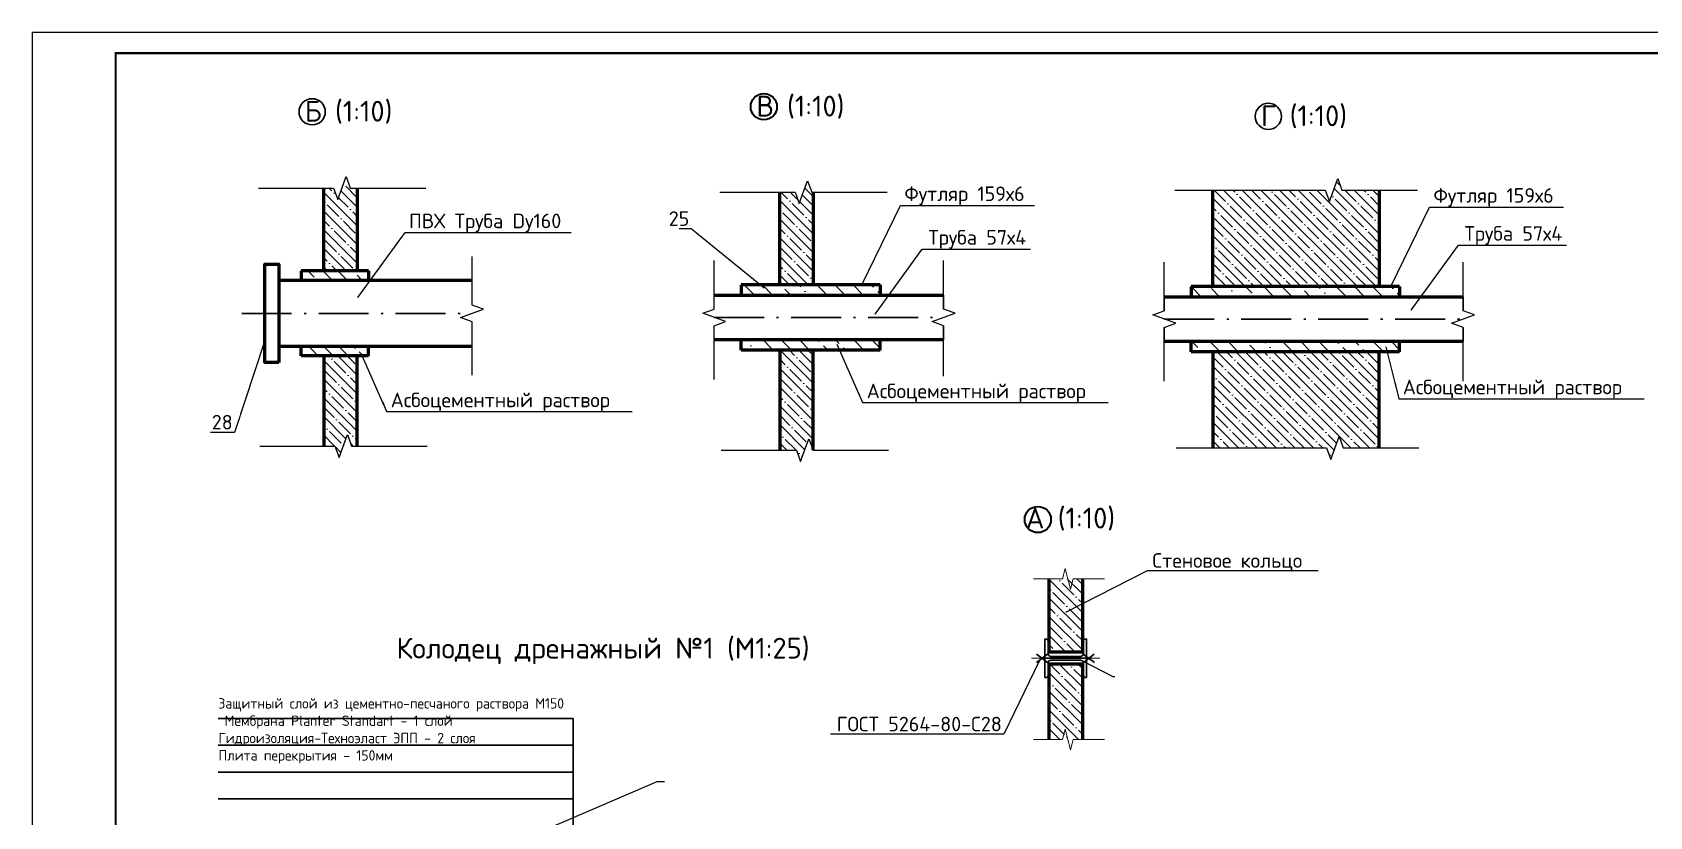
# Model space of a CAD drawing. Header units: millimetres. Extents: x 1601 to 15402, y -324 to 12625.
# Drawn here: x 9961.4 to 10350, y 3057 to 3245.6 of the extents above; entities that cross this region are included whole.
import ezdxf
from ezdxf import colors
from ezdxf.entities.mleader import LeaderData, LeaderLine
from ezdxf.math import Vec2, Vec3

# ---------------------------------------------------------------- set-up
doc = ezdxf.new("R2010")
doc.units = ezdxf.units.MM
for name, pattern in [('ACAD_ISO04W100', [30, 24, -3, 0, -3]), ('ACAD_ISO10W100', [18.5, 12, -3, 0.5, -3]), ('осевая2', [28.575, 19.05, -3.175, 3.175, -3.175])]:
    doc.linetypes.add(name, pattern=pattern)
for name, color, linetype, lineweight in [('Осевая', 2, 'осевая2', 30), ('Основной', 1, 'Continuous', 60), ('Размер 3.5', 250, 'Continuous', 35), ('Тонкие', 5, 'Continuous', 30), ('шриховка', 251, 'ACAD_ISO04W100', 15)]:
    doc.layers.add(name, color=color, linetype=linetype, lineweight=lineweight)
doc.styles.add('-ISOCPEUR-', font='isocpeur.TTF')
doc.styles.add('GOST', font='GOST Common.ttf')
doc.styles.add('GOST-2.304_Type-B', font='GOST Common.ttf')

# ---------------------------------------------------------------- blocks, each defined once
blk = doc.blocks.new('_DotSmall')
at = {"color": 0, "linetype": 'ByBlock', "const_width": 0.5}
blk.add_lwpolyline([(-0.0625, 0, 1), (0.0625, 0, 1)], format="xyb", close=True, dxfattribs=at)

msp = doc.modelspace()

# ---------------------------------------------------------------- hatches: boundary and pattern name
at = {"layer": 'шриховка', "lineweight": 20}
h = msp.add_hatch(dxfattribs=at)
h.set_pattern_fill('ANSI35', color=256, scale=0.5, angle=90, style=0)
h.set_pattern_definition([(135, (9713.3964, 2900.9907), (-2.245064, -2.245064), []), (135, (9713.3964, 2903.2357), (-2.245064, -2.245064), [3.96875, -0.79375, 0, -0.79375])])
h.paths.add_polyline_path([(10033.7823, 3208.1399), (10031.4418, 3208.1399), (10031.4418, 3188.2209), (10039.4418, 3188.2209), (10039.4418, 3208.1399), (10037.7823, 3208.1399), (10036.7823, 3210.8874), (10034.7823, 3205.3924)])
h.paths.add_polyline_path([(10031.4418, 3146.1204), (10034.0992, 3146.1204), (10035.0992, 3143.3729), (10037.0992, 3148.8679), (10038.0992, 3146.1204), (10039.4418, 3146.1204), (10039.4418, 3167.8209), (10031.4418, 3167.8209)])
h = msp.add_hatch(dxfattribs=at)
h.set_pattern_fill('ANSI35', color=256, scale=0.5, angle=90, style=0)
h.set_pattern_definition([(135, (9945.0422, 2899.5987), (-2.245064, -2.245064), []), (135, (9945.0422, 2901.8437), (-2.245064, -2.245064), [3.96875, -0.79375, 0, -0.79375])])
h.paths.add_polyline_path([(10245.072, 3145.6557), (10272.3968, 3145.6557), (10273.3968, 3142.9082), (10275.3968, 3148.4032), (10276.3968, 3145.6557), (10285.072, 3145.6557), (10285.072, 3168.7789), (10245.072, 3168.7789)])
h.paths.add_polyline_path([(10272.0798, 3207.6752), (10245.072, 3207.6752), (10245.072, 3184.4789), (10285.072, 3184.4789), (10285.072, 3207.6752), (10276.0798, 3207.6752), (10275.0798, 3210.4227), (10273.0798, 3204.9277)])
h = msp.add_hatch(dxfattribs=at)
h.set_pattern_fill('ANSI35', color=256, scale=0.5, angle=90, style=0)
h.set_pattern_definition([(135, (9822.9628, 2899.0745), (-2.245064, -2.245064), []), (135, (9822.9628, 2901.3195), (-2.245064, -2.245064), [3.96875, -0.79375, 0, -0.79375])])
h.paths.add_polyline_path([(10144.6965, 3207.151), (10141.0082, 3207.151), (10141.0082, 3184.882), (10149.0082, 3184.882), (10149.0082, 3207.151), (10148.6965, 3207.151), (10147.6965, 3209.8985), (10145.6965, 3204.4035)])
h.paths.add_polyline_path([(10141.0082, 3145.1315), (10145.0135, 3145.1315), (10146.0135, 3142.384), (10148.0135, 3147.879), (10149.0082, 3145.146), (10149.0082, 3169.182), (10141.0082, 3169.182)])
at = {"layer": 'шриховка'}
h = msp.add_hatch(dxfattribs=at)
h.set_pattern_fill('ANSI36', color=256, scale=0.8, angle=-90)
h.set_pattern_definition([(315, (9415.3152, 2625.9032), (4.939141, -1.3470384), [6.35, -1.27, 0, -1.27])])
h.paths.add_polyline_path([(10025.9925, 3188.2209), (10025.9925, 3186.0209), (10042.1496, 3186.0209), (10042.1496, 3188.2209)])
h.paths.add_polyline_path([(10025.9925, 3170.0209), (10025.9925, 3167.8209), (10042.1496, 3167.8209), (10042.1496, 3170.0209)])
h = msp.add_hatch(dxfattribs=at)
h.set_pattern_fill('ANSI36', color=256, scale=0.970787, angle=-90)
h.set_pattern_definition([(315, (9384.863, 2502.7386), (5.993564, -1.634608), [7.705618, -1.541124, 0, -1.541124])])
h.paths.add_polyline_path([(10131.6937, 3184.882), (10131.6937, 3182.432), (10165.1221, 3182.432), (10165.1221, 3184.882)])
h.paths.add_polyline_path([(10131.6937, 3171.632), (10131.6937, 3169.182), (10165.1221, 3169.182), (10165.1221, 3171.632)])
h = msp.add_hatch(dxfattribs=at)
h.set_pattern_fill('ANSI36', color=256, scale=0.970787, angle=-90)
h.set_pattern_definition([(315, (9509.6932, 2502.3355), (5.993564, -1.634608), [7.705618, -1.541124, 0, -1.541124])])
h.paths.add_polyline_path([(10239.8749, 3184.4789), (10239.8749, 3182.0289), (10289.9525, 3182.0289), (10289.9525, 3184.4789)])
h.paths.add_polyline_path([(10239.8749, 3171.2289), (10239.8749, 3168.7789), (10289.9525, 3168.7789), (10289.9525, 3171.2289)])
at = {"layer": 'шриховка', "lineweight": 20}
h = msp.add_hatch(dxfattribs=at)
h.set_pattern_fill('ANSI35', color=256, scale=0.5, angle=90, style=0)
h.set_pattern_definition([(135, (2900.653, -1924.2205), (-2.245064, -2.245064), []), (135, (2900.653, -1921.9754), (-2.245064, -2.245064), [3.96875, -0.79375, 0, -0.79375])])
h.paths.add_polyline_path([(10213.7262, 3114.1816), (10213.7262, 3096.5586), (10205.7262, 3096.5586), (10205.7262, 3114.1816)])
h.paths.add_polyline_path([(10205.7262, 3093.7501), (10213.7262, 3093.7501), (10213.7262, 3075.5512), (10205.7262, 3075.5512)])

# ---------------------------------------------------------------- linework, layer by layer
for p, q in [((10180.3772, 3182.432), (10180.3772, 3179.032)), ((10305.2075, 3182.0289), (10305.2075, 3178.6289)), ((10180.3772, 3175.032), (10180.3772, 3171.632)), ((10305.2075, 3174.6289), (10305.2075, 3171.2289))]:
    msp.add_line(p, q)
at = {"lineweight": -2}
for p, q in [((10233.4056, 3182.0289), (10233.4056, 3178.6289)), ((10233.4056, 3174.6289), (10233.4056, 3171.2289))]:
    msp.add_line(p, q, dxfattribs=at)
at = {"linetype": 'Continuous'}
for points in [[(10015.7011, 3208.1399), (10033.7823, 3208.1399), (10034.7823, 3205.3924), (10036.7823, 3210.8874), (10037.7823, 3208.1399), (10055.9292, 3208.1399)], [(10235.9174, 3207.6752), (10272.0798, 3207.6752), (10273.0798, 3204.9277), (10275.0798, 3210.4227), (10276.0798, 3207.6752), (10294.2267, 3207.6752)], [(10126.6153, 3207.151), (10144.6965, 3207.151), (10145.6965, 3204.4035), (10147.6965, 3209.8985), (10148.6965, 3207.151), (10166.8434, 3207.151)], [(10067.0507, 3163.1381), (10067.0507, 3176.0209), (10064.3033, 3177.0209), (10069.7982, 3179.0209), (10067.0507, 3180.0209), (10067.0507, 3191.6848)], [(10125.2244, 3162.1492), (10125.2244, 3175.032), (10127.9719, 3176.032), (10122.4769, 3178.032), (10125.2244, 3179.032), (10125.2244, 3190.6959)], [(10180.3772, 3162.1492), (10180.3772, 3175.032), (10177.6297, 3176.032), (10183.1247, 3178.032), (10180.3772, 3179.032), (10180.3772, 3190.6959)], [(10233.4056, 3161.7461), (10233.4056, 3174.6289), (10236.1531, 3175.6289), (10230.6582, 3177.6289), (10233.4056, 3178.6289), (10233.4056, 3190.2928)], [(10236.2343, 3145.6557), (10272.3968, 3145.6557), (10273.3968, 3142.9082), (10275.3968, 3148.4032), (10276.3968, 3145.6557), (10294.5436, 3145.6557)], [(10126.9323, 3145.1315), (10145.0135, 3145.1315), (10146.0135, 3142.384), (10148.0135, 3147.879), (10149.0135, 3145.1315), (10167.1603, 3145.1315)]]:
    msp.add_lwpolyline(points, dxfattribs=at)
at = {"layer": 'Осевая', "linetype": 'ACAD_ISO10W100'}
for p, q in [((10011.6928, 3178.0209), (10067.0507, 3178.0209)), ((10125.2244, 3177.032), (10180.3772, 3177.032)), ((10233.4056, 3176.6289), (10305.2075, 3176.6289))]:
    msp.add_line(p, q, dxfattribs=at)
at = {"layer": 'Осевая', "color": 2, "lineweight": 20}
msp.add_line((10201.4903, 3095.1019), (10217.9446, 3095.1019), dxfattribs=at)
at = {"layer": 'Основной', "color": 1, "lineweight": 60}
for p, q in [((10031.4418, 3188.2209), (10031.4418, 3208.1399)), ((10039.4418, 3208.1399), (10039.4418, 3188.2209)), ((10141.0082, 3184.882), (10141.0082, 3207.151)), ((10149.0082, 3207.151), (10149.0082, 3184.882)), ((10245.072, 3184.4789), (10245.072, 3207.6752)), ((10285.072, 3207.6752), (10285.072, 3184.4789)), ((10042.1496, 3188.2209), (10025.9925, 3188.2209)), ((10025.9925, 3188.2209), (10025.9925, 3186.0209)), ((10042.1496, 3188.2209), (10042.1496, 3186.0209)), ((10020.6613, 3186.0209), (10067.0507, 3186.0209)), ((10165.1221, 3184.882), (10131.6937, 3184.882)), ((10131.6937, 3184.882), (10131.6937, 3182.432)), ((10165.1221, 3184.882), (10165.1221, 3182.432)), ((10289.9525, 3184.4789), (10239.8749, 3184.4789)), ((10239.8749, 3184.4789), (10239.8749, 3182.0289)), ((10289.9525, 3184.4789), (10289.9525, 3182.0289)), ((10125.2244, 3182.432), (10180.3772, 3182.432)), ((10233.4056, 3182.0289), (10305.2075, 3182.0289)), ((10180.3772, 3171.632), (10125.2244, 3171.632)), ((10131.6937, 3169.182), (10131.6937, 3171.632)), ((10165.1221, 3169.182), (10165.1221, 3171.632)), ((10067.0507, 3170.0209), (10020.6613, 3170.0209)), ((10025.9925, 3167.8209), (10025.9925, 3170.0209)), ((10042.1496, 3167.8209), (10025.9925, 3167.8209)), ((10031.4418, 3167.8209), (10031.4418, 3146.1204)), ((10039.4418, 3146.1204), (10039.4418, 3167.8209)), ((10042.1496, 3167.8209), (10042.1496, 3170.0209)), ((10165.1221, 3169.182), (10131.6937, 3169.182)), ((10141.0082, 3169.182), (10141.0082, 3145.1315)), ((10149.0082, 3145.146), (10149.0082, 3169.182)), ((10305.2075, 3171.2289), (10233.4056, 3171.2289)), ((10239.8749, 3168.7789), (10239.8749, 3171.2289)), ((10289.9525, 3168.7789), (10239.8749, 3168.7789)), ((10245.072, 3168.7789), (10245.072, 3145.6557)), ((10285.072, 3145.6557), (10285.072, 3168.7789)), ((10289.9525, 3168.7789), (10289.9525, 3171.2289)), ((10205.7262, 3096.5586), (10205.7262, 3114.1816)), ((10213.7262, 3114.1816), (10213.7262, 3096.5586)), ((10213.7262, 3096.5586), (10205.7262, 3096.5586)), ((10205.7262, 3075.5512), (10205.7262, 3093.7501)), ((10205.7262, 3093.7501), (10213.7262, 3093.7501)), ((10213.7262, 3093.7501), (10213.7262, 3075.5512))]:
    msp.add_line(p, q, dxfattribs=at)
at = {"layer": 'Размер 3.5', "color": 0}
for centre in [(10137.1704, 3227.6993), (10203.0208, 3128.4497)]:
    msp.add_circle(centre, 3.1532, dxfattribs=at)
at = {"layer": 'Тонкие', "color": 3}
for p, q in [((10205.3634, 3094.0987), (10202.6882, 3096.105)), ((10205.3313, 3096.1161), (10202.7202, 3094.0877)), ((10216.6165, 3094.0987), (10213.9412, 3096.105)), ((10216.5844, 3096.1161), (10213.9733, 3094.0877))]:
    msp.add_line(p, q, dxfattribs=at)
at = {"layer": 'Тонкие'}
for p, q in [((10006.0785, 3080.6348), (10091.3209, 3080.6348)), ((10091.3209, 3048.9476), (10091.3209, 3080.6348)), ((10006.0785, 3074.1833), (10091.3209, 3074.1833)), ((10006.0785, 3067.7318), (10091.3209, 3067.7318)), ((10006.0785, 3061.2803), (10091.3209, 3061.2803))]:
    msp.add_line(p, q, dxfattribs=at)
at = {"layer": 'Тонкие', "lineweight": 20}
for points in [[(10219.0382, 3114.1816), (10211.4762, 3114.1816), (10210.8512, 3111.6816), (10209.6012, 3116.6816), (10208.9762, 3114.1816), (10201.9665, 3114.1816)], [(10219.0382, 3075.5512), (10211.4762, 3075.5512), (10210.8512, 3073.0512), (10209.6012, 3078.0512), (10208.9762, 3075.5512), (10201.9665, 3075.5512)]]:
    msp.add_lwpolyline(points, dxfattribs=at)
at = {"layer": 'Тонкие', "ltscale": 100}
for points in [[(10204.7174, 3095.1019), (10204.7174, 3099.7019), (10205.0774, 3099.7019, -0.41421356), (10205.4774, 3099.3019), (10205.4774, 3096.2519, 0.41421356), (10206.1774, 3095.5519), (10213.2574, 3095.5519, 0.41421356), (10213.9574, 3096.2519), (10213.9574, 3099.3019, -0.41421356), (10214.3574, 3099.7019), (10214.7174, 3099.7019), (10214.7174, 3095.1019)], [(10204.7174, 3095.1019), (10204.7174, 3090.5019), (10205.0774, 3090.5019, 0.41421356), (10205.4774, 3090.9019), (10205.4774, 3093.9519, -0.41421356), (10206.1774, 3094.6519), (10213.2574, 3094.6519, -0.41421356), (10213.9574, 3093.9519), (10213.9574, 3090.9019, 0.41421356), (10214.3574, 3090.5019), (10214.7174, 3090.5019), (10214.7174, 3095.1019)]]:
    msp.add_lwpolyline(points, format="xyb", close=True, dxfattribs=at)
at = {"layer": 'Тонкие'}
for centre in [(10028.6256, 3226.4803), (10258.415, 3225.3809)]:
    msp.add_circle(centre, 3.1532, dxfattribs=at)

# ---------------------------------------------------------------- texts
at = {"layer": 'Размер 3.5', "color": 0, "style": '-ISOCPEUR-'}
for s, p in [('В (1:10)', (10135.387, 3225.3445)), ('Б (1:10)', (10026.8422, 3224.1255)), ('Г (1:10)', (10256.6316, 3223.0261)), ('А (1:10)', (10200.1201, 3126.2902)), ('Колодец дренажный №1 (М1:25)', (10048.8807, 3095.0265))]:
    msp.add_text(s, height=5, dxfattribs=at).set_placement(p)
at = {"layer": 'Размер 3.5', "insert": (10006.083, 3085.501), "char_height": 2.5, "width": 89.947537, "attachment_point": 1, "style": 'GOST-2.304_Type-B'}
msp.add_mtext('Защитный слой из цементно-песчаного раствора М150\\P Мембрана Planter Standart - 1 слой {\\H1.83333x; }Гидроизоляция-Техноэласт ЭПП - 2 слоя {\\H1.55556x; }\\P{\\C256;\\c0;Плита перекрытия - 150мм\\H1.64815x; }', dxfattribs=at)

# ---------------------------------------------------------------- next in the draw order: leaders
at = {"layer": 'Размер 3.5'}
ml = msp.add_multileader_mtext('Standard', dxfattribs=at)
ml.set_content('25', color=256, style='-ISOCPEUR-')
ml.set_leader_properties()
ml.build(insert=Vec2(0, 0))
ml.multileader.update_dxf_attribs({"text_left_attachment_type": 6, "text_right_attachment_type": 6, "dogleg_length": 0.36, "arrow_head_size": 0.18})
ctx = ml.context
ctx.base_point, ctx.char_height, ctx.arrow_head_size, ctx.landing_gap_size, ctx.plane_origin = Vec3(10114.978, 3198.3534), 3.5, 0.18, 0.09, Vec3(10115.8291, 3198.3314)
ctx.left_attachment, ctx.right_attachment, ctx.text_align_type = 6, 6, 2
notes = []
notes.append((ctx, [(1, (1, 1, 0), (10119.718, 3198.3534), (-1, 0), 0.36, [(0, [(10137.3791, 3183.9675)], 0, [])])]))
ctx.mtext.insert, ctx.mtext.width, ctx.mtext.alignment, ctx.mtext.flow_direction = Vec3(10119.268, 3202.5534), 2.433526, 3, 5
ctx.mtext.has_bg_fill, ctx.mtext.bg_color, ctx.mtext.bg_scale_factor, ctx.mtext.bg_transparency, ctx.mtext.use_window_bg_color = 1, -1027028792, 1.5, 0, 1
ml = msp.add_multileader_mtext('Standard', dxfattribs=at)
ml.set_content('Труба 57х4', color=256, style='-ISOCPEUR-')
ml.set_leader_properties()
ml.build(insert=Vec2(0, 0))
ml.multileader.update_dxf_attribs({"text_left_attachment_type": 6, "text_right_attachment_type": 6, "dogleg_length": 0.36, "arrow_head_size": 0.18})
ctx = ml.context
ctx.base_point, ctx.char_height, ctx.arrow_head_size, ctx.landing_gap_size, ctx.plane_origin = Vec3(10175.6202, 3193.492), 3.5, 0.18, 0.09, Vec3(10169.7626, 3177.7205)
ctx.left_attachment, ctx.right_attachment, ctx.text_align_type = 6, 6, 2
notes.append((ctx, [(0, (1, 1, 0), (10175.2602, 3193.492), (1, 0), 0.36, [(0, [(10163.7938, 3177.7205)], 0, [])])]))
ctx.mtext.insert, ctx.mtext.alignment, ctx.mtext.flow_direction = Vec3(10200.2102, 3198.042), 3, 5
ctx.mtext.has_bg_fill, ctx.mtext.bg_color, ctx.mtext.bg_scale_factor, ctx.mtext.bg_transparency, ctx.mtext.use_window_bg_color = 1, -1027028792, 1.5, 0, 1
ml = msp.add_multileader_mtext('Standard', dxfattribs=at)
ml.set_content('Труба 57х4', color=256, style='-ISOCPEUR-')
ml.set_leader_properties()
ml.build(insert=Vec2(0, 0))
ml.multileader.update_dxf_attribs({"text_left_attachment_type": 6, "text_right_attachment_type": 6, "dogleg_length": 0.36, "arrow_head_size": 0.18})
ctx = ml.context
ctx.base_point, ctx.char_height, ctx.arrow_head_size, ctx.landing_gap_size, ctx.plane_origin = Vec3(10304.4507, 3194.4348), 3.5, 0.18, 0.09, Vec3(10298.5931, 3178.6632)
ctx.left_attachment, ctx.right_attachment, ctx.text_align_type = 6, 6, 2
notes.append((ctx, [(0, (1, 1, 0), (10304.0907, 3194.4348), (1, 0), 0.36, [(0, [(10292.6242, 3178.6632)], 0, [])])]))
ctx.mtext.insert, ctx.mtext.alignment, ctx.mtext.flow_direction = Vec3(10329.0407, 3198.9848), 3, 5
ctx.mtext.has_bg_fill, ctx.mtext.bg_color, ctx.mtext.bg_scale_factor, ctx.mtext.bg_transparency, ctx.mtext.use_window_bg_color = 1, -1027028792, 1.5, 0, 1
ml = msp.add_multileader_mtext('Standard', dxfattribs=at)
ml.set_content('Асбоцементный раствор', color=256, style='-ISOCPEUR-')
ml.set_leader_properties()
ml.build(insert=Vec2(0, 0))
ml.multileader.update_dxf_attribs({"text_left_attachment_type": 6, "text_right_attachment_type": 6, "dogleg_length": 0.36, "arrow_head_size": 0.18})
ctx = ml.context
ctx.base_point, ctx.char_height, ctx.arrow_head_size, ctx.landing_gap_size, ctx.plane_origin = Vec3(10161.2697, 3156.565), 3.5, 0.18, 0.09, Vec3(10162.0386, 3154.0639)
ctx.left_attachment, ctx.right_attachment, ctx.text_align_type = 6, 6, 2
notes.append((ctx, [(0, (1, 1, 0), (10160.9097, 3156.565), (1, 0), 0.36, [(0, [(10154.6039, 3170.7451)], 0, [])])]))
ctx.mtext.insert, ctx.mtext.alignment, ctx.mtext.flow_direction = Vec3(10214.5597, 3161.115), 3, 5
ctx.mtext.has_bg_fill, ctx.mtext.bg_color, ctx.mtext.bg_scale_factor, ctx.mtext.bg_transparency, ctx.mtext.use_window_bg_color = 1, -1027028792, 1.5, 0, 1
ml = msp.add_multileader_mtext('Standard', dxfattribs=at)
ml.set_content('Асбоцементный раствор', color=256, style='-ISOCPEUR-')
ml.set_leader_properties()
ml.build(insert=Vec2(0, 0))
ml.multileader.update_dxf_attribs({"text_left_attachment_type": 6, "text_right_attachment_type": 6, "dogleg_length": 0.36, "arrow_head_size": 0.18})
ctx = ml.context
ctx.base_point, ctx.char_height, ctx.arrow_head_size, ctx.landing_gap_size, ctx.plane_origin = Vec3(10290.1001, 3157.5077), 3.5, 0.18, 0.09, Vec3(10290.8691, 3155.0067)
ctx.left_attachment, ctx.right_attachment, ctx.text_align_type = 6, 6, 2
notes.append((ctx, [(0, (1, 1, 0), (10289.7401, 3157.5077), (1, 0), 0.36, [(0, [(10286.6209, 3170.1248)], 0, [])])]))
ctx.mtext.insert, ctx.mtext.alignment, ctx.mtext.flow_direction = Vec3(10343.3901, 3162.0577), 3, 5
ctx.mtext.has_bg_fill, ctx.mtext.bg_color, ctx.mtext.bg_scale_factor, ctx.mtext.bg_transparency, ctx.mtext.use_window_bg_color = 1, -1027028792, 1.5, 0, 1
for ctx, leaders in notes:
    for number, flags, end, landing, length, lines in leaders:
        leader = LeaderData()
        leader.index, (leader.has_last_leader_line, leader.has_dogleg_vector, leader.attachment_direction) = number, flags
        leader.last_leader_point, leader.dogleg_vector, leader.dogleg_length = Vec3(end), Vec3(landing), length
        for number, points, colour, breaks in lines:
            line = LeaderLine()
            line.index, line.vertices, line.color, line.breaks = number, Vec3.list(points), colors.encode_raw_color(colour), breaks
            leader.lines.append(line)
        ctx.leaders.append(leader)

# ---------------------------------------------------------------- next in the draw order: leaders
ml = msp.add_multileader_mtext('Standard', dxfattribs=at)
ml.set_content('Футляр 159х6', color=256, style='-ISOCPEUR-')
ml.set_leader_properties()
ml.build(insert=Vec2(0, 0))
ml.multileader.update_dxf_attribs({"text_left_attachment_type": 6, "text_right_attachment_type": 6, "dogleg_length": 0.36, "arrow_head_size": 0.18})
ctx = ml.context
ctx.base_point, ctx.char_height, ctx.arrow_head_size, ctx.landing_gap_size, ctx.plane_origin = Vec3(10170.3637, 3203.985), 3.5, 0.18, 0.09, Vec3(10166.4155, 3190.7674)
ctx.left_attachment, ctx.right_attachment, ctx.text_align_type = 6, 6, 2
notes = []
notes.append((ctx, [(0, (1, 1, 0), (10170.0037, 3203.985), (1, 0), 0.36, [(0, [(10160.7083, 3184.8822)], 0, [])])]))
ctx.mtext.insert, ctx.mtext.alignment, ctx.mtext.flow_direction = Vec3(10199.8537, 3208.535), 3, 5
ctx.mtext.has_bg_fill, ctx.mtext.bg_color, ctx.mtext.bg_scale_factor, ctx.mtext.bg_transparency, ctx.mtext.use_window_bg_color = 1, -1027028792, 1.5, 0, 1
ml = msp.add_multileader_mtext('Standard', dxfattribs=at)
ml.set_content('Футляр 159х6', color=256, style='-ISOCPEUR-')
ml.set_leader_properties()
ml.build(insert=Vec2(0, 0))
ml.multileader.update_dxf_attribs({"text_left_attachment_type": 6, "text_right_attachment_type": 6, "dogleg_length": 0.36, "arrow_head_size": 0.18})
ctx = ml.context
ctx.base_point, ctx.char_height, ctx.arrow_head_size, ctx.landing_gap_size, ctx.plane_origin = Vec3(10297.5104, 3203.5818), 3.5, 0.18, 0.09, Vec3(10293.5623, 3190.3641)
ctx.left_attachment, ctx.right_attachment, ctx.text_align_type = 6, 6, 2
notes.append((ctx, [(0, (1, 1, 0), (10297.1504, 3203.5818), (1, 0), 0.36, [(0, [(10287.8551, 3184.4789)], 0, [])])]))
ctx.mtext.insert, ctx.mtext.alignment, ctx.mtext.flow_direction = Vec3(10327.0004, 3208.1318), 3, 5
ctx.mtext.has_bg_fill, ctx.mtext.bg_color, ctx.mtext.bg_scale_factor, ctx.mtext.bg_transparency, ctx.mtext.use_window_bg_color = 1, -1027028792, 1.5, 0, 1
for ctx, leaders in notes:
    for number, flags, end, landing, length, lines in leaders:
        leader = LeaderData()
        leader.index, (leader.has_last_leader_line, leader.has_dogleg_vector, leader.attachment_direction) = number, flags
        leader.last_leader_point, leader.dogleg_vector, leader.dogleg_length = Vec3(end), Vec3(landing), length
        for number, points, colour, breaks in lines:
            line = LeaderLine()
            line.index, line.vertices, line.color, line.breaks = number, Vec3.list(points), colors.encode_raw_color(colour), breaks
            leader.lines.append(line)
        ctx.leaders.append(leader)

# ---------------------------------------------------------------- next in the draw order: linework, layer by layer
msp.add_lwpolyline([(9961.3843, 3245.5891), (10555.3843, 3245.5891), (10555.3843, 2825.5891), (9961.3843, 2825.5891)], close=True)
at = {"const_width": 0.5}
msp.add_lwpolyline([(9981.3843, 3240.5891), (10550.3843, 3240.5891), (10550.3843, 2830.5891), (9981.3843, 2830.5891)], close=True, dxfattribs=at)
at = {"linetype": 'Continuous'}
msp.add_lwpolyline([(10305.2075, 3161.7461), (10305.2075, 3174.6289), (10302.4601, 3175.6289), (10307.955, 3177.6289), (10305.2075, 3178.6289), (10305.2075, 3190.2928)], dxfattribs=at)

# ---------------------------------------------------------------- next in the draw order: leaders
at = {"layer": 'Размер 3.5'}
ml = msp.add_multileader_mtext('Standard', dxfattribs=at)
ml.set_content('ПВХ Труба Dу160', color=256, style='-ISOCPEUR-')
ml.set_leader_properties()
ml.build(insert=Vec2(0, 0))
ml.multileader.update_dxf_attribs({"text_left_attachment_type": 6, "text_right_attachment_type": 6, "dogleg_length": 0.36, "arrow_head_size": 0.18})
ctx = ml.context
ctx.base_point, ctx.char_height, ctx.arrow_head_size, ctx.landing_gap_size, ctx.plane_origin = Vec3(10051.3015, 3197.4452), 3.5, 0.18, 0.09, Vec3(10045.4439, 3181.6737)
ctx.left_attachment, ctx.right_attachment, ctx.text_align_type = 6, 6, 2
notes = []
notes.append((ctx, [(0, (1, 1, 0), (10050.9415, 3197.4452), (1, 0), 0.36, [(0, [(10039.4751, 3181.6737)], 0, [])])]))
ctx.mtext.insert, ctx.mtext.alignment, ctx.mtext.flow_direction = Vec3(10088.4915, 3201.9952), 3, 5
ctx.mtext.has_bg_fill, ctx.mtext.bg_color, ctx.mtext.bg_scale_factor, ctx.mtext.bg_transparency, ctx.mtext.use_window_bg_color = 1, -1027028792, 1.5, 0, 1
ml = msp.add_multileader_mtext('Standard', dxfattribs=at)
ml.set_content('28', color=256, style='-ISOCPEUR-')
ml.set_leader_properties()
ml.build(insert=Vec2(0, 0))
ml.multileader.update_dxf_attribs({"text_left_attachment_type": 6, "text_right_attachment_type": 6, "dogleg_length": 0.36, "arrow_head_size": 0.18})
ctx = ml.context
ctx.base_point, ctx.char_height, ctx.arrow_head_size, ctx.landing_gap_size, ctx.plane_origin = Vec3(10005.2421, 3149.4039), 3.5, 0.18, 0.09, Vec3(10031.6509, 3146.0031)
ctx.left_attachment, ctx.right_attachment, ctx.text_align_type = 6, 6, 2
notes.append((ctx, [(1, (1, 1, 0), (10009.9821, 3149.4039), (-1, 0), 0.36, [(0, [(10017.2403, 3171.4352)], 0, [])])]))
ctx.mtext.insert, ctx.mtext.alignment, ctx.mtext.flow_direction = Vec3(10009.5321, 3153.6039), 3, 5
ctx.mtext.has_bg_fill, ctx.mtext.bg_color, ctx.mtext.bg_scale_factor, ctx.mtext.bg_transparency, ctx.mtext.use_window_bg_color = 1, -1027028792, 1.5, 0, 1
ml = msp.add_multileader_mtext('Standard', dxfattribs=at)
ml.set_content('Стеновое кольцо', color=256, style='-ISOCPEUR-')
ml.set_leader_properties()
ml.build(insert=Vec2(0, 0))
ml.multileader.update_dxf_attribs({"text_left_attachment_type": 6, "text_right_attachment_type": 6, "dogleg_length": 0.36, "arrow_head_size": 0.18})
ctx = ml.context
ctx.base_point, ctx.char_height, ctx.arrow_head_size, ctx.landing_gap_size, ctx.plane_origin = Vec3(10229.7084, 3116.1582), 3.5, 0.18, 0.09, Vec3(10218.7145, 3110.4074)
ctx.left_attachment, ctx.right_attachment, ctx.text_align_type = 6, 6, 2
notes.append((ctx, [(0, (1, 1, 0), (10229.3484, 3116.1582), (1, 0), 0.36, [(0, [(10209.5761, 3106.1374)], 0, [])])]))
ctx.mtext.insert, ctx.mtext.alignment, ctx.mtext.flow_direction = Vec3(10266.5484, 3120.3582), 3, 5
ctx.mtext.has_bg_fill, ctx.mtext.bg_color, ctx.mtext.bg_scale_factor, ctx.mtext.bg_transparency, ctx.mtext.use_window_bg_color = 1, -1027028792, 1.5, 0, 1
ml = msp.add_multileader_mtext('Standard', dxfattribs=at)
ml.set_content('ГОСТ 5264-80-С28', color=256, style='-ISOCPEUR-')
ml.set_leader_properties()
ml.build(insert=Vec2(0, 0))
ml.multileader.update_dxf_attribs({"text_left_attachment_type": 6, "text_right_attachment_type": 6, "dogleg_length": 0.36, "arrow_head_size": 0.18})
ctx = ml.context
ctx.base_point, ctx.char_height, ctx.arrow_head_size, ctx.landing_gap_size, ctx.plane_origin = Vec3(10154.376, 3076.8282), 3.5, 0.18, 0.09, Vec3(10148.4707, 3065.2566)
ctx.left_attachment, ctx.right_attachment, ctx.text_align_type = 6, 6, 2
notes.append((ctx, [(1, (1, 1, 0), (10194.816, 3076.8282), (-1, 0), 0.36, [(0, [(10203.4862, 3094.6827)], 0, [])])]))
ctx.mtext.insert, ctx.mtext.alignment, ctx.mtext.flow_direction = Vec3(10194.366, 3081.0282), 3, 5
ctx.mtext.has_bg_fill, ctx.mtext.bg_color, ctx.mtext.bg_scale_factor, ctx.mtext.bg_transparency, ctx.mtext.use_window_bg_color = 1, -1027028792, 1.5, 0, 1
ml = msp.add_multileader_mtext('Standard', dxfattribs=at)
ml.set_content('', color=256, style='-ISOCPEUR-')
ml.set_leader_properties()
ml.build(insert=Vec2(0, 0))
ml.multileader.update_dxf_attribs({"text_left_attachment_type": 6, "text_right_attachment_type": 6, "dogleg_length": 0.36, "arrow_head_size": 0.18})
ctx = ml.context
ctx.base_point, ctx.char_height, ctx.arrow_head_size, ctx.landing_gap_size, ctx.plane_origin = Vec3(10221.4107, 3090.7152), 3.5, 0.18, 0.09, Vec3(10216.6387, 3099.0053)
ctx.left_attachment, ctx.right_attachment, ctx.text_align_type = 6, 6, 2
notes.append((ctx, [(0, (1, 1, 0), (10221.0507, 3090.7152), (1, 0), 0.36, [(0, [(10213.7524, 3094.4469)], 0, [])])]))
ctx.mtext.insert, ctx.mtext.width, ctx.mtext.alignment, ctx.mtext.flow_direction = Vec3(10226.0507, 3094.9152), 2.433526, 3, 5
ctx.mtext.has_bg_fill, ctx.mtext.bg_color, ctx.mtext.bg_scale_factor, ctx.mtext.bg_transparency, ctx.mtext.use_window_bg_color = 1, -1027028792, 1.5, 0, 1
ml = msp.add_multileader_mtext('Standard', dxfattribs=at)
ml.set_content('', color=256, style='GOST')
ml.set_leader_properties()
ml.set_arrow_properties(name='DOTSMALL')
ml.build(insert=Vec2(0, 0))
ml.multileader.update_dxf_attribs({"text_left_attachment_type": 5, "text_right_attachment_type": 5, "dogleg_length": 2, "arrow_head_size": 1.6})
ctx = ml.context
ctx.base_point, ctx.char_height, ctx.arrow_head_size, ctx.landing_gap_size, ctx.plane_origin = Vec3(10111.703, 3065.4633), 2.8, 1.6, 1.6, Vec3(10112.7968, 3068.3597)
ctx.left_attachment, ctx.right_attachment = 5, 5
notes.append((ctx, [(0, (1, 1, 0), (10111.5256, 3065.4633), (1, 0), 0.1775, [(0, [(10080.0673, 3051.9476)], 0, [])])]))
ctx.mtext.insert, ctx.mtext.flow_direction = Vec3(10113.303, 3068.8233), 5
ctx.mtext.has_bg_fill, ctx.mtext.bg_color, ctx.mtext.bg_scale_factor, ctx.mtext.bg_transparency, ctx.mtext.use_window_bg_color = 1, -1027028792, 1.5, 0, 1
for ctx, leaders in notes:
    for number, flags, end, landing, length, lines in leaders:
        leader = LeaderData()
        leader.index, (leader.has_last_leader_line, leader.has_dogleg_vector, leader.attachment_direction) = number, flags
        leader.last_leader_point, leader.dogleg_vector, leader.dogleg_length = Vec3(end), Vec3(landing), length
        for number, points, colour, breaks in lines:
            line = LeaderLine()
            line.index, line.vertices, line.color, line.breaks = number, Vec3.list(points), colors.encode_raw_color(colour), breaks
            leader.lines.append(line)
        ctx.leaders.append(leader)

# ---------------------------------------------------------------- next in the draw order: linework, layer by layer
at = {"linetype": 'Continuous'}
msp.add_lwpolyline([(10016.018, 3146.1204), (10034.0992, 3146.1204), (10035.0992, 3143.3729), (10037.0992, 3148.8679), (10038.0992, 3146.1204), (10056.2461, 3146.1204)], dxfattribs=at)
at = {"layer": 'Основной', "color": 1, "lineweight": 60}
msp.add_lwpolyline([(10020.6439, 3166.216), (10017.2258, 3166.216), (10017.2258, 3189.8258), (10020.6439, 3189.8258)], close=True, dxfattribs=at)

# ---------------------------------------------------------------- next in the draw order: leaders
at = {"layer": 'Размер 3.5'}
ml = msp.add_multileader_mtext('Standard', dxfattribs=at)
ml.set_content('Асбоцементный раствор', color=256, style='-ISOCPEUR-')
ml.set_leader_properties()
ml.build(insert=Vec2(0, 0))
ml.multileader.update_dxf_attribs({"text_left_attachment_type": 6, "text_right_attachment_type": 6, "dogleg_length": 0.36, "arrow_head_size": 0.18})
ctx = ml.context
ctx.base_point, ctx.char_height, ctx.arrow_head_size, ctx.landing_gap_size, ctx.plane_origin = Vec3(10046.8821, 3154.3973), 3.5, 0.18, 0.09, Vec3(10047.651, 3151.8963)
ctx.left_attachment, ctx.right_attachment, ctx.text_align_type = 6, 6, 2
notes = []
notes.append((ctx, [(0, (1, 1, 0), (10046.5221, 3154.3973), (1, 0), 0.36, [(0, [(10040.2162, 3168.5775)], 0, [])])]))
ctx.mtext.insert, ctx.mtext.alignment, ctx.mtext.flow_direction = Vec3(10100.1721, 3158.9473), 3, 5
ctx.mtext.has_bg_fill, ctx.mtext.bg_color, ctx.mtext.bg_scale_factor, ctx.mtext.bg_transparency, ctx.mtext.use_window_bg_color = 1, -1027028792, 1.5, 0, 1
for ctx, leaders in notes:
    for number, flags, end, landing, length, lines in leaders:
        leader = LeaderData()
        leader.index, (leader.has_last_leader_line, leader.has_dogleg_vector, leader.attachment_direction) = number, flags
        leader.last_leader_point, leader.dogleg_vector, leader.dogleg_length = Vec3(end), Vec3(landing), length
        for number, points, colour, breaks in lines:
            line = LeaderLine()
            line.index, line.vertices, line.color, line.breaks = number, Vec3.list(points), colors.encode_raw_color(colour), breaks
            leader.lines.append(line)
        ctx.leaders.append(leader)

doc.saveas('drawing.dxf')
